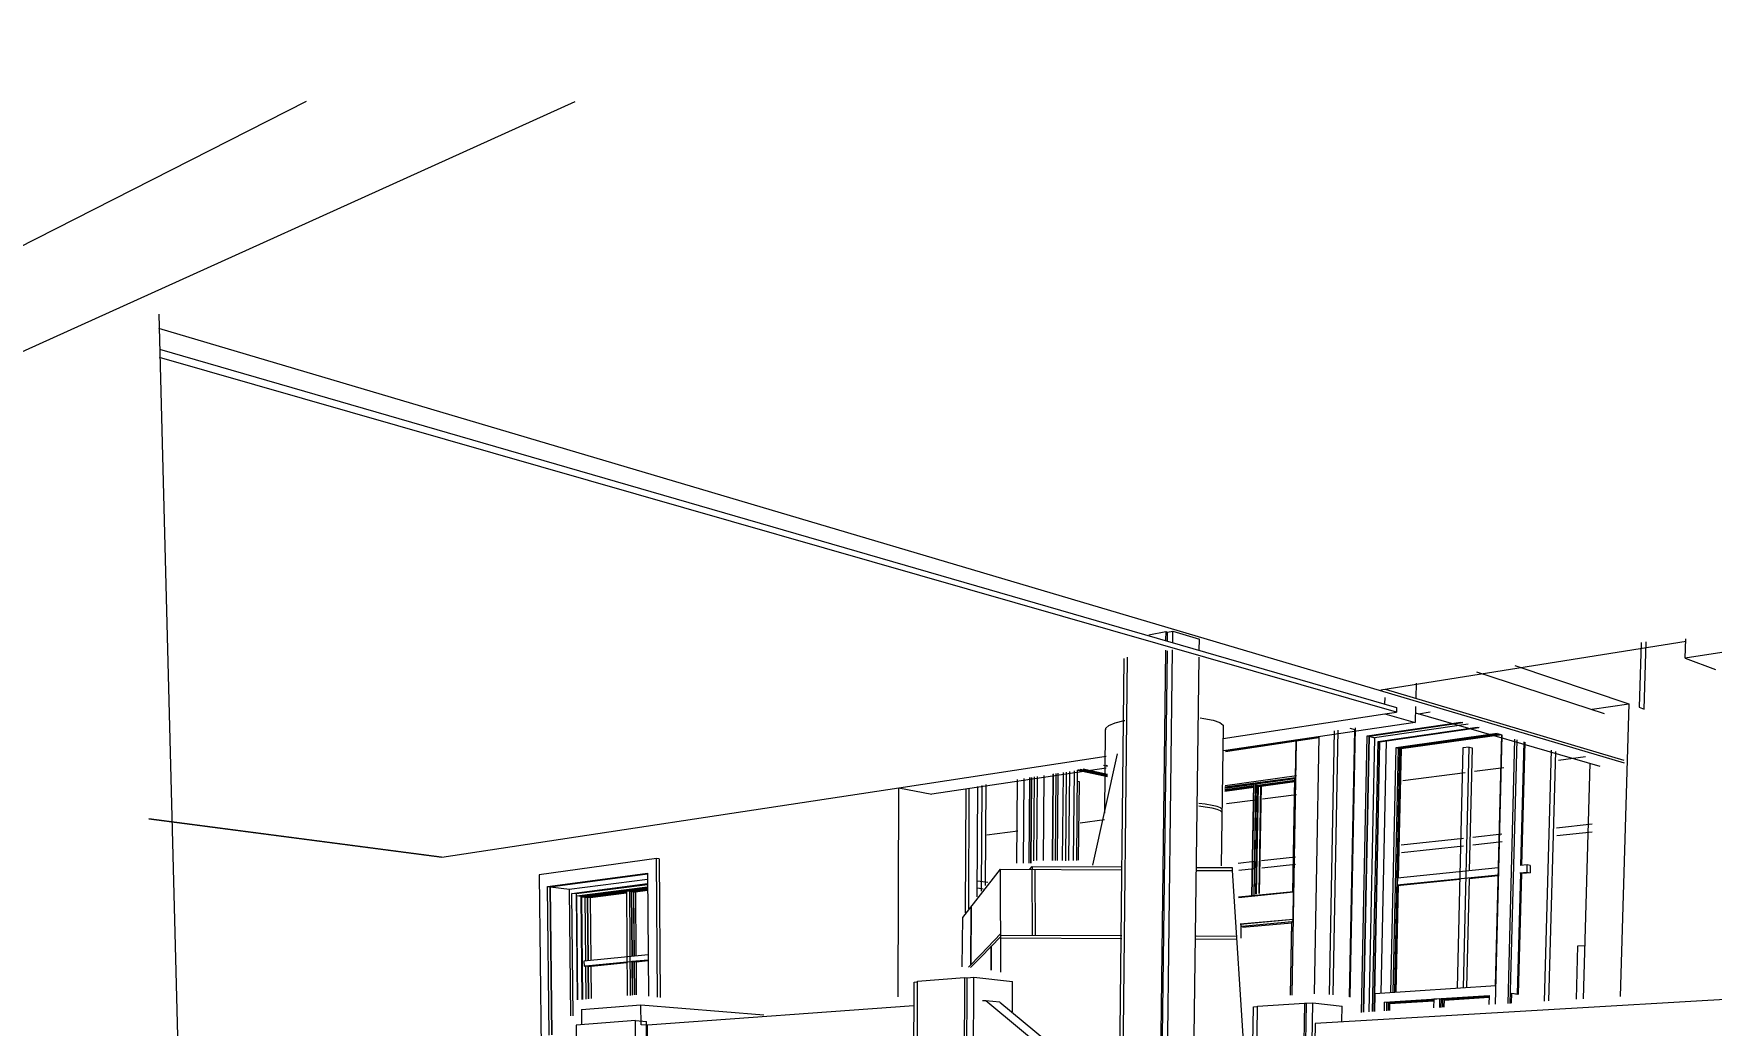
# Model space of a CAD drawing. Header units: inches. Extents: x -536 to 545, y -65 to 280.
# Drawn here: x -477.351 to -476.539, y 5.389 to 5.869 of the extents above; entities that cross this region are included whole.
import ezdxf

# ---------------------------------------------------------------- set-up
doc = ezdxf.new("R2010")
doc.units = ezdxf.units.IN
doc.header["$MEASUREMENT"] = 0
for name, color, linetype, lineweight in [('A-ANNO-DIMS', 211, 'Continuous', 9), ('A-ANNO-DIMS-32', 211, 'Continuous', 9), ('A-CLNG', 13, 'Continuous', 13), ('A-DOOR', 31, 'Continuous', 13), ('A-DOOR-FRAM', 31, 'Continuous', 9), ('A-FLOR-HRAL', 11, 'Continuous', 9), ('A-GLAZ', 151, 'Continuous', 13), ('A-WALL', 113, 'Continuous', 13), ('A-WALL-PATT', 111, 'Continuous', 13), ('I-WALL', 2, 'Continuous', 13), ('M-HVAC-CDFF', 50, 'Continuous', 9), ('Q-CASE', 31, 'Continuous', 9), ('Q-SPCQ', 91, 'Continuous', 9), ('S-BEAM', 12, 'Continuous', 9), ('S-STRS', 31, 'Continuous', 9)]:
    doc.layers.add(name, color=color, linetype=linetype, lineweight=lineweight)
doc.styles.add('Arial', font='arial.ttf', dxfattribs={"height": 2.950599})
doc.dimstyles.new('Linear_wCenter_-_3_32__Arial', dxfattribs={"dimscale": 12, "dimtxt": 3, "dimasz": 0.333333, "dimexe": 0.25, "dimexo": 0.166667, "dimgap": 0.166667, "dimtad": 1, "dimdec": 0, "dimzin": 1, "dimdsep": 46, "dimlunit": 4, "dimtxsty": 'Arial', "dimblk1": 'OBLIQUE', "dimblk2": 'OBLIQUE', "dimsah": 1, "dimcen": 0.09, "dimdle": 0.25, "dimazin": 0, "dimtfac": 1, "dimtdec": 4, "dimtix": 1, "dimtmove": 0, "dimatfit": 3, "dimfxl": 1, "dimtvp": 1, "dimtfill": 1, "dimfrac": 2, "dimtolj": 1, "dimtzin": 0, "dimarcsym": 2})

# ---------------------------------------------------------------- blocks, each defined once
blk = doc.blocks.new('FP_70-Fireplace 3')
at = {"layer": 'A-WALL-PATT', "lineweight": 9}
for p, q in [((-476.89766, 5.41817), (-476.89752, 5.44614)), ((-476.89754, 5.4183), (-476.8974, 5.44629)), ((-476.88322, 5.4331), (-476.89295, 5.42304)), ((-476.88321, 5.43166), (-476.89295, 5.42169)), ((-476.8879, 5.41541), (-476.88784, 5.42693)), ((-476.88776, 5.41539), (-476.88769, 5.42707)), ((-476.89295, 5.42304), (-476.89891, 5.41688)), ((-476.89295, 5.42169), (-476.8978, 5.41674)), ((-476.89295, 5.42304), (-476.89295, 5.42304)), ((-476.89295, 5.42169), (-476.89295, 5.42169))]:
    blk.add_line(p, q, dxfattribs=at)
blk = doc.blocks.new('FP_71-Fireplace 3')
at = {"layer": 'A-WALL-PATT', "lineweight": 9}
for p, q in [((-476.8679, 5.43216), (-476.86804, 5.46414)), ((-476.86647, 5.43215), (-476.86661, 5.46413)), ((-476.82469, 5.43195), (-476.88321, 5.43223)), ((-476.82471, 5.43051), (-476.88321, 5.43079)), ((-476.76908, 5.43026), (-476.78876, 5.43035)), ((-476.76917, 5.43169), (-476.78873, 5.43178)), ((-476.82987, 5.34136), (-476.83901, 5.34137)), ((-476.8316, 5.3428), (-476.839, 5.34281)), ((-476.76338, 5.34126), (-476.79003, 5.3413)), ((-476.76348, 5.34269), (-476.79001, 5.34273))]:
    blk.add_line(p, q, dxfattribs=at)
blk = doc.blocks.new('FP_76-Fireplace 3')
at = {"layer": 'M-HVAC-CDFF'}
for p, q in [((-476.77553, 5.53331), (-476.77653, 5.46584)), ((-476.77858, 5.49316), (-476.7809, 5.49375)), ((-476.77856, 5.49452), (-476.78088, 5.49512)), ((-476.77697, 5.4925), (-476.77858, 5.49316)), ((-476.77695, 5.49386), (-476.77856, 5.49452)), ((-476.77605, 5.49169), (-476.77697, 5.4925)), ((-476.77697, 5.4925), (-476.77697, 5.4925)), ((-476.77603, 5.49305), (-476.77695, 5.49386)), ((-476.77695, 5.49386), (-476.77695, 5.49386))]:
    blk.add_line(p, q, dxfattribs=at)
blk = doc.blocks.new('FP_77-Fireplace 3')
at = {"layer": 'M-HVAC-CDFF'}
for p, q in [((-476.83293, 5.49137), (-476.83252, 5.53189)), ((-476.78431, 5.49432), (-476.78742, 5.49466)), ((-476.78429, 5.4957), (-476.7874, 5.49604)), ((-476.7809, 5.49375), (-476.78431, 5.49432)), ((-476.78088, 5.49512), (-476.78429, 5.4957))]:
    blk.add_line(p, q, dxfattribs=at)
blk = doc.blocks.new('DIMBLOCK20-Fireplace - Section - East')
at = {"layer": 'A-ANNO-DIMS-32'}
for p, q in [((-479.92623, 65.99386), (-479.92623, -49.5)), ((-447.35531, 62.99386), (-482.92623, 62.99386)), ((-479.92623, 62.99386), (-447.35531, 62.99386)), ((-479.0978, -46.5), (-482.92623, -46.5)), ((-479.92623, -46.5), (-479.0978, -46.5))]:
    blk.add_line(p, q, dxfattribs=at)
at = {"layer": 'A-ANNO-DIMS-32', "lineweight": 50}
for p, q in [((-479.92623, 62.99386), (-481.92623, 64.99386)), ((-479.92623, 62.99386), (-477.92623, 60.99386)), ((-479.92623, -46.5), (-481.92623, -44.5)), ((-479.92623, -46.5), (-477.92623, -48.5))]:
    blk.add_line(p, q, dxfattribs=at)
at = {"layer": 'A-ANNO-DIMS-32', "color": 0, "insert": (-485.75375, 3.00847), "char_height": 2.950599, "width": 12.5723077, "attachment_point": 1, "rotation": 90, "line_spacing_factor": 0.938532, "style": 'Arial', "bg_fill": 3, "box_fill_scale": 1.25, "bg_fill_color": 0, "bg_fill_transparency": 0}
blk.add_mtext('9\' - 1"', dxfattribs=at)
blk = doc.blocks.new('_Oblique')
at = {"color": 0, "linetype": 'ByBlock', "lineweight": -2}
blk.add_line((-0.5, -0.5), (0.5, 0.5), dxfattribs=at)

msp = doc.modelspace()

# ---------------------------------------------------------------- linework, layer by layer
at = {"layer": 'A-CLNG'}
for p, q in [((-477.29041, 5.71581), (-476.69173, 5.54252)), ((-476.69178, 5.54018), (-477.2903, 5.71175)), ((-476.6993, 5.55102), (-476.55161, 5.57456)), ((-476.69743, 5.53933), (-476.69178, 5.54018)), ((-476.69173, 5.54252), (-476.69178, 5.54018)), ((-477.15369, 5.47005), (-476.93258, 5.50362)), ((-477.29554, 5.48861), (-477.15369, 5.47005))]:
    msp.add_line(p, q, dxfattribs=at)
at = {"layer": 'A-DOOR', "lineweight": 9}
for p, q in [((-476.74024, 5.52614), (-476.77447, 5.52109)), ((-476.74024, 5.52614), (-476.7424, 5.40329)), ((-476.74055, 5.50867), (-476.74024, 5.52614)), ((-476.72929, 5.52776), (-476.74024, 5.52614)), ((-476.77472, 5.50402), (-476.74055, 5.50867)), ((-476.74153, 5.45308), (-476.76819, 5.45042)), ((-476.74176, 5.43999), (-476.74153, 5.45308)), ((-476.76737, 5.43765), (-476.74176, 5.43999)), ((-476.74176, 5.43995), (-476.76736, 5.43761)), ((-476.76693, 5.43089), (-476.76683, 5.43766)), ((-476.7423, 5.43873), (-476.76652, 5.43654)), ((-476.76622, 5.43614), (-476.74239, 5.43829)), ((-476.74303, 5.40325), (-476.74241, 5.4384)), ((-476.74294, 5.40325), (-476.74231, 5.43884)), ((-476.74176, 5.43975), (-476.74212, 5.43925))]:
    msp.add_line(p, q, dxfattribs=at)
at = {"layer": 'A-DOOR'}
for p, q in [((-476.74056, 5.50816), (-476.77473, 5.50352)), ((-476.77473, 5.50348), (-476.76062, 5.50539)), ((-476.77471, 5.50479), (-476.74015, 5.50951)), ((-476.76166, 5.45097), (-476.76078, 5.50578)), ((-476.76149, 5.45109), (-476.76062, 5.50541)), ((-476.75987, 5.50551), (-476.76074, 5.45116)), ((-476.76063, 5.45158), (-476.75977, 5.50541)), ((-476.76062, 5.50589), (-476.75986, 5.50599)), ((-476.76062, 5.50555), (-476.76062, 5.50589)), ((-476.75987, 5.5055), (-476.7408, 5.50808)), ((-476.75986, 5.50599), (-476.75987, 5.50566)), ((-476.75898, 5.50495), (-476.74097, 5.50739)), ((-476.75857, 5.50467), (-476.74097, 5.50704)), ((-476.75856, 5.50424), (-476.74096, 5.50662)), ((-476.74097, 5.50661), (-476.75856, 5.50423)), ((-476.74096, 5.50681), (-476.75737, 5.50459)), ((-476.74194, 5.45294), (-476.74097, 5.50848)), ((-476.74177, 5.45306), (-476.7408, 5.5081)), ((-476.7408, 5.50812), (-476.74079, 5.50858)), ((-476.74079, 5.50858), (-476.74055, 5.50862)), ((-476.77474, 5.50248), (-476.76078, 5.50437)), ((-476.77473, 5.50282), (-476.76078, 5.50471)), ((-476.76077, 5.50414), (-476.77473, 5.50225)), ((-476.76078, 5.50394), (-476.77473, 5.50205)), ((-476.77473, 5.50206), (-476.76078, 5.50394)), ((-476.75983, 5.45208), (-476.75898, 5.505)), ((-476.75941, 5.45227), (-476.75857, 5.50467)), ((-476.75739, 5.50459), (-476.75856, 5.50443)), ((-476.75824, 5.4524), (-476.75738, 5.50484)), ((-476.75728, 5.50486), (-476.75813, 5.45241)), ((-476.75727, 5.50442), (-476.75811, 5.45241)), ((-476.76821, 5.45082), (-476.74152, 5.4535))]:
    msp.add_line(p, q, dxfattribs=at)
at = {"layer": 'A-DOOR', "lineweight": 9}
for points in [[(-476.74233, 5.43858, 0), (-476.74236, 5.43853, 0), (-476.74239, 5.43848, 0), (-476.7424, 5.43844, 0), (-476.74241, 5.4384, 0)], [(-476.74212, 5.43925, 0), (-476.74221, 5.43911, 0), (-476.74227, 5.43899, 0), (-476.7423, 5.43889, 0), (-476.7423, 5.43881, 0)]]:
    msp.add_polyline3d(points, dxfattribs=at)
at = {"layer": 'A-DOOR-FRAM'}
for p, q in [((-476.72411, 5.40365), (-476.72168, 5.53119)), ((-476.72012, 5.53145), (-476.72258, 5.40347)), ((-476.71446, 5.40253), (-476.7119, 5.5318)), ((-476.7143, 5.53245), (-476.7119, 5.5318)), ((-476.77447, 5.52171), (-476.72931, 5.52839)), ((-476.72931, 5.52839), (-476.7316, 5.404))]:
    msp.add_line(p, q, dxfattribs=at)
at = {"layer": 'A-FLOR-HRAL'}
for p, q in [((-476.89044, 5.40063), (-476.89202, 5.40052)), ((-476.62918, 5.18343), (-476.89044, 5.40063)), ((-476.8836, 5.39997), (-476.89044, 5.40063)), ((-476.8836, 5.39997), (-476.62878, 5.18896)), ((-476.92523, 5.3981), (-477.05419, 5.38872)), ((-477.05411, 5.37901), (-477.05419, 5.38872))]:
    msp.add_line(p, q, dxfattribs=at)
at = {"layer": 'A-GLAZ', "lineweight": 9}
for p, q in [((-476.67548, 5.54013), (-476.681, 5.5393)), ((-476.71166, 5.53269), (-476.71424, 5.40235)), ((-476.70594, 5.52878), (-476.66057, 5.5354)), ((-476.70498, 5.52852), (-476.65964, 5.53513)), ((-476.65964, 5.53513), (-476.70498, 5.52852)), ((-476.65704, 5.53437), (-476.70231, 5.52781)), ((-476.65177, 5.53279), (-476.69677, 5.52633)), ((-476.69191, 5.5231), (-476.64298, 5.53)), ((-476.64207, 5.52974), (-476.69097, 5.52285)), ((-476.70866, 5.39497), (-476.70594, 5.52878)), ((-476.7077, 5.39504), (-476.70498, 5.52852)), ((-476.70498, 5.52852), (-476.7077, 5.39504)), ((-476.70594, 5.52878), (-476.70498, 5.52852)), ((-476.70231, 5.52781), (-476.70504, 5.39523)), ((-476.70498, 5.52852), (-476.70231, 5.52781)), ((-476.69677, 5.52633), (-476.69934, 5.40421)), ((-476.69445, 5.40454), (-476.69191, 5.5231)), ((-476.69097, 5.52285), (-476.69351, 5.40461)), ((-476.69258, 5.40468), (-476.69003, 5.5226)), ((-476.69003, 5.5226), (-476.69258, 5.40468)), ((-476.69191, 5.5231), (-476.69097, 5.52285)), ((-476.69003, 5.5226), (-476.69097, 5.52285)), ((-476.69097, 5.52285), (-476.69003, 5.5226)), ((-476.69003, 5.5226), (-476.64116, 5.52947)), ((-476.64116, 5.52947), (-476.69003, 5.5226)), ((-476.64067, 5.52908), (-476.64399, 5.3989)), ((-476.64086, 5.52933), (-476.64395, 5.40788)), ((-476.63771, 5.39928), (-476.63439, 5.52709)), ((-476.63347, 5.52683), (-476.6368, 5.39934)), ((-476.61691, 5.52181), (-476.62024, 5.40045)), ((-476.83158, 5.51392), (-476.83352, 5.51434)), ((-476.61802, 5.40061), (-476.61469, 5.52116)), ((-476.87537, 5.50761), (-476.87564, 5.46714)), ((-476.87216, 5.46709), (-476.87187, 5.50813)), ((-476.86838, 5.50867), (-476.86868, 5.46708)), ((-476.86868, 5.46708), (-476.86838, 5.50867)), ((-476.86727, 5.4683), (-476.86697, 5.50888)), ((-476.86556, 5.50909), (-476.86587, 5.46849)), ((-476.86251, 5.4685), (-476.86219, 5.50964)), ((-476.85576, 5.46843), (-476.85541, 5.51067)), ((-476.85332, 5.46838), (-476.85295, 5.51101)), ((-476.85152, 5.51122), (-476.8519, 5.46836)), ((-476.84999, 5.51147), (-476.85037, 5.46837)), ((-476.84798, 5.46837), (-476.84758, 5.51187)), ((-476.84646, 5.46837), (-476.84606, 5.51212)), ((-476.84598, 5.51228), (-476.83161, 5.5092)), ((-476.83161, 5.5092), (-476.84598, 5.51228)), ((-476.83162, 5.5097), (-476.84475, 5.51252)), ((-476.84335, 5.51273), (-476.83162, 5.51021)), ((-476.90034, 5.44318), (-476.90005, 5.50329)), ((-476.89861, 5.5035), (-476.8989, 5.44511)), ((-476.89458, 5.45087), (-476.8943, 5.50421)), ((-477.04986, 5.46936), (-477.1066, 5.46151)), ((-477.04938, 5.40234), (-477.04986, 5.46936)), ((-477.04857, 5.46918), (-477.04986, 5.46936)), ((-477.04857, 5.46918), (-477.0481, 5.40223)), ((-477.1066, 5.46151), (-477.10562, 5.37764)), ((-477.10255, 5.45587), (-477.05416, 5.46231)), ((-477.10126, 5.45571), (-477.05414, 5.46197)), ((-477.05414, 5.46197), (-477.10126, 5.45571)), ((-477.09205, 5.45452), (-477.05418, 5.45947)), ((-477.09077, 5.45252), (-477.05416, 5.45724)), ((-477.05417, 5.45671), (-477.08875, 5.45227)), ((-477.05416, 5.46231), (-477.05371, 5.40275)), ((-477.10173, 5.38401), (-477.10255, 5.45587)), ((-477.10255, 5.45587), (-477.10126, 5.45571)), ((-477.10045, 5.38412), (-477.10126, 5.45571)), ((-477.10126, 5.45571), (-477.09191, 5.45454)), ((-477.10126, 5.45571), (-477.10045, 5.38412)), ((-477.09205, 5.45452), (-477.0914, 5.39325)), ((-477.09016, 5.39335), (-477.09077, 5.45252)), ((-477.08875, 5.45227), (-477.09077, 5.45252)), ((-477.08875, 5.45227), (-477.08822, 5.40098)), ((-477.08841, 5.45133), (-477.05416, 5.4557)), ((-477.08789, 5.40101), (-477.08841, 5.45133)), ((-477.08639, 5.45108), (-477.08841, 5.45133)), ((-477.05417, 5.45518), (-477.08639, 5.45108)), ((-477.08639, 5.45108), (-477.08589, 5.4012)), ((-477.08594, 5.45084), (-477.05416, 5.45488)), ((-477.08544, 5.40124), (-477.08594, 5.45084)), ((-477.08594, 5.45084), (-477.08449, 5.45066)), ((-477.0644, 5.45321), (-477.08449, 5.45066)), ((-477.08449, 5.45066), (-477.08418, 5.41983)), ((-477.08324, 5.45051), (-477.08449, 5.45066)), ((-477.08449, 5.45066), (-477.08324, 5.45051)), ((-477.08324, 5.45051), (-477.0644, 5.45289)), ((-477.08324, 5.45051), (-477.0644, 5.45289)), ((-477.0644, 5.45289), (-477.08324, 5.45051)), ((-477.08293, 5.41997), (-477.08324, 5.45051)), ((-477.08293, 5.41997), (-477.08324, 5.45051)), ((-477.08193, 5.45035), (-477.08324, 5.45051)), ((-477.08324, 5.45051), (-477.08293, 5.41997)), ((-477.0644, 5.45256), (-477.08193, 5.45035)), ((-477.08193, 5.45035), (-477.08164, 5.42012)), ((-477.05417, 5.45451), (-477.06203, 5.45351)), ((-477.06102, 5.45332), (-477.05417, 5.45418)), ((-477.06102, 5.45332), (-477.05417, 5.45418)), ((-477.05417, 5.45418), (-477.06102, 5.45332)), ((-477.05417, 5.45385), (-477.06002, 5.45311)), ((-477.08416, 5.41731), (-477.084, 5.40137)), ((-477.08275, 5.40149), (-477.08291, 5.41719)), ((-477.08275, 5.40149), (-477.08291, 5.41719)), ((-477.08291, 5.41719), (-477.08275, 5.40149)), ((-477.08161, 5.41707), (-477.08145, 5.40162)), ((-476.64368, 5.40787), (-476.70226, 5.40399)), ((-476.70226, 5.40399), (-476.70244, 5.39539)), ((-476.69754, 5.39569), (-476.69746, 5.39988)), ((-476.69746, 5.39988), (-476.6469, 5.40309)), ((-476.6965, 5.39977), (-476.69746, 5.39988)), ((-476.69652, 5.39977), (-476.6966, 5.39576)), ((-476.67369, 5.40121), (-476.69652, 5.39977)), ((-476.69558, 5.39966), (-476.69652, 5.39977)), ((-476.69558, 5.39966), (-476.6965, 5.39977)), ((-476.67368, 5.40104), (-476.69558, 5.39966)), ((-476.69558, 5.39966), (-476.67368, 5.40104)), ((-476.69558, 5.39966), (-476.67368, 5.40104)), ((-476.67368, 5.40095), (-476.69507, 5.3996)), ((-476.64689, 5.40291), (-476.67015, 5.40144)), ((-476.64687, 5.40274), (-476.66941, 5.40131)), ((-476.66941, 5.40131), (-476.64687, 5.40274)), ((-476.66941, 5.40131), (-476.64687, 5.40274)), ((-476.64687, 5.40264), (-476.66872, 5.40126)), ((-476.6469, 5.40309), (-476.64701, 5.39876)), ((-476.69558, 5.39966), (-476.69566, 5.39582)), ((-476.69566, 5.39582), (-476.69558, 5.39966)), ((-476.69566, 5.39582), (-476.69558, 5.39966)), ((-476.69507, 5.3996), (-476.69558, 5.39966)), ((-476.69507, 5.3996), (-476.69515, 5.39586))]:
    msp.add_line(p, q, dxfattribs=at)
at = {"layer": 'A-GLAZ'}
for p, q in [((-476.70065, 5.52608), (-476.65265, 5.53298)), ((-476.69973, 5.5259), (-476.65191, 5.53276)), ((-476.70336, 5.39533), (-476.70065, 5.52608)), ((-476.7026, 5.39538), (-476.69989, 5.52588)), ((-476.70244, 5.39539), (-476.69973, 5.5259)), ((-476.70065, 5.52608), (-476.69989, 5.52588)), ((-476.69989, 5.52588), (-476.69973, 5.5259)), ((-476.69258, 5.40468), (-476.69003, 5.5226)), ((-476.68952, 5.52247), (-476.69087, 5.46001)), ((-476.69003, 5.5226), (-476.64116, 5.52947)), ((-476.69003, 5.5226), (-476.68952, 5.52247)), ((-476.64081, 5.5293), (-476.68952, 5.52247)), ((-476.65957, 5.52288), (-476.66236, 5.40668)), ((-476.65652, 5.5233), (-476.65957, 5.52288)), ((-476.65934, 5.40688), (-476.65652, 5.5233)), ((-476.65652, 5.5233), (-476.65505, 5.52289)), ((-476.65505, 5.52289), (-476.6565, 5.4635)), ((-476.6315, 5.46601), (-476.62992, 5.5259)), ((-476.631, 5.46607), (-476.62942, 5.52576)), ((-476.83218, 5.51449), (-476.8316, 5.51437)), ((-476.86945, 5.46708), (-476.86915, 5.50856)), ((-476.86838, 5.50867), (-476.86868, 5.46708)), ((-476.85815, 5.46844), (-476.85781, 5.51029)), ((-476.85804, 5.46844), (-476.8577, 5.51031)), ((-476.85656, 5.51048), (-476.85691, 5.46843)), ((-476.84518, 5.50647), (-476.84601, 5.50665)), ((-476.84598, 5.51228), (-476.83161, 5.5092)), ((-476.83161, 5.50893), (-476.84598, 5.512)), ((-476.84553, 5.46863), (-476.84518, 5.50647)), ((-476.89243, 5.50481), (-476.89271, 5.45355)), ((-476.89064, 5.45632), (-476.89036, 5.50515)), ((-476.64247, 5.46489), (-476.69127, 5.45996)), ((-476.62844, 5.46631), (-476.63193, 5.46596)), ((-476.62853, 5.46284), (-476.62844, 5.46631)), ((-476.627, 5.466), (-476.62844, 5.46631)), ((-476.627, 5.466), (-476.6271, 5.46254)), ((-476.88956, 5.45775), (-476.89448, 5.4585)), ((-476.69094, 5.45656), (-476.69206, 5.40472)), ((-476.69134, 5.45662), (-476.64256, 5.46145)), ((-476.69127, 5.45996), (-476.69134, 5.45662)), ((-476.69134, 5.45662), (-476.68985, 5.45634)), ((-476.66107, 5.45918), (-476.68985, 5.45634)), ((-476.65659, 5.45962), (-476.65787, 5.40699)), ((-476.64255, 5.46101), (-476.65659, 5.45962)), ((-476.63314, 5.40382), (-476.63159, 5.4624)), ((-476.63264, 5.40375), (-476.6311, 5.4623)), ((-476.63202, 5.46249), (-476.62853, 5.46284)), ((-476.6271, 5.46254), (-476.63058, 5.46219)), ((-476.62853, 5.46284), (-476.6271, 5.46254)), ((-477.06278, 5.45361), (-477.0644, 5.4534)), ((-477.0644, 5.4534), (-477.06398, 5.40307)), ((-477.06237, 5.40321), (-477.06278, 5.45361)), ((-477.06278, 5.45361), (-477.06203, 5.45351)), ((-477.06203, 5.45351), (-477.06177, 5.42209)), ((-477.06178, 5.45348), (-477.06203, 5.45345)), ((-477.06152, 5.42212), (-477.06178, 5.45348)), ((-477.06178, 5.45348), (-477.06102, 5.45338)), ((-477.06102, 5.45338), (-477.06077, 5.4222)), ((-477.06077, 5.45335), (-477.06102, 5.45332)), ((-477.06052, 5.42223), (-477.06077, 5.45335)), ((-477.06077, 5.45335), (-477.06002, 5.45325)), ((-477.06002, 5.45325), (-477.05977, 5.42231)), ((-476.8945, 5.4552), (-476.89178, 5.45479)), ((-477.05393, 5.42287), (-477.08493, 5.41975)), ((-477.08493, 5.41975), (-477.08491, 5.41738)), ((-477.08491, 5.41738), (-477.05391, 5.42044)), ((-477.08416, 5.41731), (-477.08491, 5.41738)), ((-477.06412, 5.41929), (-477.08416, 5.41731)), ((-477.08391, 5.41729), (-477.06412, 5.41924)), ((-477.08316, 5.41721), (-477.08391, 5.41729)), ((-477.06412, 5.41909), (-477.08316, 5.41721)), ((-477.08291, 5.41719), (-477.06412, 5.41904)), ((-477.08216, 5.41712), (-477.08291, 5.41719)), ((-477.06412, 5.41889), (-477.08216, 5.41712)), ((-477.05391, 5.42029), (-477.06175, 5.41952)), ((-477.06175, 5.41947), (-477.05391, 5.42024)), ((-477.06175, 5.41952), (-477.06162, 5.40328)), ((-477.06137, 5.40331), (-477.0615, 5.4195)), ((-477.05391, 5.42009), (-477.06075, 5.41942)), ((-477.06075, 5.41937), (-477.05391, 5.42004)), ((-477.06075, 5.41942), (-477.06062, 5.40338)), ((-477.06037, 5.4034), (-477.0605, 5.4194)), ((-477.05391, 5.4199), (-477.05975, 5.41932)), ((-477.05975, 5.41932), (-477.05962, 5.40347)), ((-476.69507, 5.3996), (-476.67368, 5.40095)), ((-476.67365, 5.40042), (-476.69504, 5.39908)), ((-476.6737, 5.40132), (-476.6738, 5.39714)), ((-476.67071, 5.40151), (-476.6737, 5.40132)), ((-476.67081, 5.39732), (-476.67071, 5.40151)), ((-476.67071, 5.40151), (-476.67015, 5.40144)), ((-476.67015, 5.40144), (-476.67025, 5.39736)), ((-476.66997, 5.40141), (-476.67015, 5.4014)), ((-476.67006, 5.39737), (-476.66997, 5.40141)), ((-476.66997, 5.40141), (-476.66942, 5.40135)), ((-476.66942, 5.40135), (-476.66951, 5.39741)), ((-476.66923, 5.40132), (-476.66941, 5.40131)), ((-476.66932, 5.39743), (-476.66923, 5.40132)), ((-476.66923, 5.40132), (-476.66868, 5.40125)), ((-476.66868, 5.40125), (-476.66877, 5.39746)), ((-476.66872, 5.40126), (-476.64687, 5.40264)), ((-476.64683, 5.4021), (-476.66865, 5.40073)), ((-476.63605, 5.39945), (-476.63592, 5.40419)), ((-476.63605, 5.39945), (-476.63592, 5.40419)), ((-476.63592, 5.40419), (-476.63264, 5.40375)), ((-476.63592, 5.40419), (-476.63314, 5.40382))]:
    msp.add_line(p, q, dxfattribs=at)
at = {"layer": 'A-WALL'}
for p, q in [((-477.27561, 5.15663), (-477.29054, 5.73273)), ((-476.57339, 5.57384), (-476.57435, 5.54255)), ((-476.57193, 5.54174), (-476.57092, 5.57429)), ((-476.6344, 5.56277), (-476.57925, 5.5442)), ((-476.68227, 5.55423), (-476.68243, 5.54712)), ((-476.69732, 5.54431), (-476.69726, 5.54724)), ((-476.77556, 5.52746), (-476.69743, 5.53933)), ((-476.69743, 5.53933), (-476.6827, 5.53515)), ((-476.68252, 5.54292), (-476.6827, 5.53515)), ((-476.59701, 5.54164), (-476.57925, 5.5442)), ((-476.57925, 5.5442), (-476.58355, 5.40257)), ((-476.57435, 5.54255), (-476.57193, 5.54174)), ((-476.6827, 5.53515), (-476.77548, 5.52143)), ((-476.93258, 5.50362), (-476.83225, 5.51886)), ((-476.60126, 5.4015), (-476.59796, 5.51556)), ((-476.8322, 5.51305), (-476.91652, 5.50059)), ((-476.93281, 5.40252), (-476.93258, 5.50362)), ((-476.93258, 5.50362), (-476.91652, 5.50059)), ((-476.90166, 5.44085), (-476.88335, 5.46423)), ((-476.88314, 5.41448), (-476.88335, 5.46423)), ((-476.88335, 5.46423), (-476.8244, 5.46388)), ((-476.78828, 5.46367), (-476.77122, 5.46357)), ((-476.77122, 5.46357), (-476.76103, 5.30443)), ((-476.90194, 5.41693), (-476.90166, 5.44085)), ((-476.60467, 5.40141), (-476.60393, 5.42713)), ((-476.60393, 5.42713), (-476.6003, 5.4274)), ((-477.05994, 5.39097), (-477.08878, 5.38881)), ((-477.08878, 5.38881), (-477.08595, 5.11534)), ((-477.05854, 5.21601), (-477.05994, 5.39097)), ((-477.05994, 5.39097), (-477.05464, 5.39057)), ((-477.05332, 5.21637), (-477.05464, 5.39057)), ((-477.05463, 5.38875), (-477.05419, 5.38872))]:
    msp.add_line(p, q, dxfattribs=at)
at = {"layer": 'I-WALL'}
for p, q in [((-477.15389, 5.47002), (-477.29554, 5.48855)), ((-476.23985, 5.41816), (-476.73101, 5.38962)), ((-476.73101, 5.38962), (-476.73306, 5.27867))]:
    msp.add_line(p, q, dxfattribs=at)
at = {"layer": 'M-HVAC-CDFF'}
for points in [[(-476.83243, 5.5317, 0), (-476.83237, 5.53248, 0), (-476.83094, 5.53379, 0), (-476.82792, 5.53505, 0), (-476.82346, 5.53617, 0), (-476.82319, 5.53622, 0)], [(-476.78672, 5.53743, 0), (-476.785, 5.5372, 0), (-476.7804, 5.53632, 0)], [(-476.7804, 5.53632, 0), (-476.77722, 5.53522, 0), (-476.77564, 5.53398, 0), (-476.77556, 5.53298, 0)]]:
    msp.add_polyline3d(points, dxfattribs=at)
at = {"layer": 'Q-CASE'}
for p, q in [((-477.21939, 5.8356), (-477.49527, 5.69548)), ((-477.43259, 5.68038), (-477.08925, 5.8356)), ((-476.8116, 5.57761), (-476.80339, 5.57917)), ((-476.80339, 5.57917), (-476.80344, 5.57499)), ((-476.80339, 5.57917), (-476.8025, 5.57891)), ((-476.80255, 5.57473), (-476.8025, 5.57891)), ((-476.8025, 5.57891), (-476.79995, 5.57939)), ((-476.80002, 5.57392), (-476.79995, 5.57939)), ((-476.79995, 5.57939), (-476.78706, 5.57559)), ((-476.80303, 5.33817), (-476.80007, 5.57042)), ((-476.78714, 5.57019), (-476.78706, 5.57559)), ((-476.82573, 5.3569), (-476.82345, 5.56613)), ((-476.82421, 5.35562), (-476.82188, 5.56683)), ((-476.8035, 5.57021), (-476.80636, 5.3409)), ((-476.80549, 5.3402), (-476.80261, 5.56996)), ((-476.79047, 5.32807), (-476.78718, 5.56674)), ((-476.60021, 5.51852), (-476.61336, 5.51681)), ((-476.65856, 5.5109), (-476.68872, 5.50696)), ((-476.63985, 5.51335), (-476.65404, 5.51149)), ((-476.76001, 5.49766), (-476.77403, 5.49583)), ((-476.74011, 5.50025), (-476.75651, 5.49811)), ((-476.875, 5.48264), (-476.89001, 5.48068)), ((-476.83295, 5.48813), (-476.84479, 5.48658)), ((-476.64067, 5.48121), (-476.65482, 5.47964)), ((-476.59704, 5.48606), (-476.61427, 5.48414)), ((-476.61419, 5.48047), (-476.59696, 5.48234)), ((-476.65933, 5.47914), (-476.6894, 5.47581)), ((-476.68934, 5.47229), (-476.65926, 5.47556)), ((-476.65475, 5.47605), (-476.6406, 5.47759)), ((-476.86922, 5.46424), (-476.86806, 5.46557)), ((-476.86806, 5.46557), (-476.86807, 5.46414)), ((-476.86806, 5.46557), (-476.8244, 5.46531)), ((-476.78826, 5.4651), (-476.77124, 5.465)), ((-476.77124, 5.465), (-476.77126, 5.46357)), ((-476.76046, 5.46792), (-476.76831, 5.46705)), ((-476.74062, 5.47012), (-476.757, 5.4683)), ((-476.75696, 5.46494), (-476.74059, 5.46672)), ((-476.768, 5.46374), (-476.76042, 5.46456)), ((-476.92578, 5.20704), (-476.92521, 5.40965)), ((-476.92521, 5.40965), (-476.92348, 5.40979)), ((-476.92409, 5.20673), (-476.92348, 5.41003)), ((-476.92348, 5.41003), (-476.90076, 5.41188)), ((-476.90076, 5.41188), (-476.90175, 5.20518)), ((-476.90076, 5.41188), (-476.89945, 5.41174)), ((-476.90046, 5.2053), (-476.89945, 5.41174)), ((-476.89945, 5.41174), (-476.89629, 5.412)), ((-476.89736, 5.20509), (-476.89629, 5.412)), ((-476.89629, 5.412), (-476.8775, 5.40998)), ((-476.8776, 5.39521), (-476.8775, 5.40998)), ((-477.0862, 5.39634), (-477.05735, 5.39868)), ((-477.0862, 5.39634), (-477.08612, 5.38905)), ((-477.05735, 5.39868), (-476.99791, 5.39381)), ((-477.05727, 5.38894), (-477.05735, 5.39868)), ((-476.7625, 5.30296), (-476.76097, 5.39772)), ((-476.76097, 5.39772), (-476.75891, 5.39785)), ((-476.7605, 5.30128), (-476.75893, 5.39802)), ((-476.75893, 5.39802), (-476.73625, 5.39949)), ((-476.73625, 5.39949), (-476.73836, 5.28299)), ((-476.7374, 5.28222), (-476.73527, 5.39938)), ((-476.73625, 5.39949), (-476.73527, 5.39938)), ((-476.73527, 5.39938), (-476.73213, 5.39958)), ((-476.73434, 5.27969), (-476.73213, 5.39958)), ((-476.73213, 5.39958), (-476.71803, 5.39798)), ((-476.71817, 5.39059), (-476.71803, 5.39798)), ((-477.05419, 5.38872), (-477.05727, 5.38894))]:
    msp.add_line(p, q, dxfattribs=at)
at = {"layer": 'Q-SPCQ'}
msp.add_line((-476.83864, 5.46622), (-476.82673, 5.52009), dxfattribs=at)
at = {"layer": 'S-BEAM'}
for p, q in [((-476.58131, 5.51559), (-477.29065, 5.72582)), ((-476.65297, 5.55966), (-476.59126, 5.53961)), ((-476.69728, 5.55139), (-476.58172, 5.51695)), ((-476.68247, 5.53989), (-476.59327, 5.51407))]:
    msp.add_line(p, q, dxfattribs=at)
at = {"layer": 'S-STRS'}
for p, q in [((-476.39877, 5.59005), (-476.55195, 5.56635)), ((-476.55195, 5.56635), (-476.55164, 5.57576)), ((-476.55195, 5.56635), (-476.5374, 5.5608))]:
    msp.add_line(p, q, dxfattribs=at)

# ---------------------------------------------------------------- block references
at = {"layer": 'A-WALL', "lineweight": 9}
for name in ['FP_71-Fireplace 3', 'FP_70-Fireplace 3']:
    msp.add_blockref(name, (0, 0), dxfattribs=at)
at = {"layer": 'M-HVAC-CDFF'}
for name in ['FP_77-Fireplace 3', 'FP_76-Fireplace 3']:
    msp.add_blockref(name, (0, 0), dxfattribs=at)

# ---------------------------------------------------------------- next in the draw order: dimensions: what is measured, and where the dimension line sits
at = {"layer": 'A-ANNO-DIMS'}
dim = msp.add_linear_dim(base=(-479.92623, -46.5), p1=(-445.35531, 62.99386), p2=(-477.0978, -46.5), angle=90, dimstyle='Linear_wCenter_-_3_32__Arial', override={"dimpost": '<>', "dimfxl": 114.002158}, dxfattribs=at)
dim.commit()
dim.dimension.update_dxf_attribs({"geometry": 'DIMBLOCK20-Fireplace - Section - East', "text_midpoint": (-483.43272, 8.24693)})

doc.saveas('drawing.dxf')
